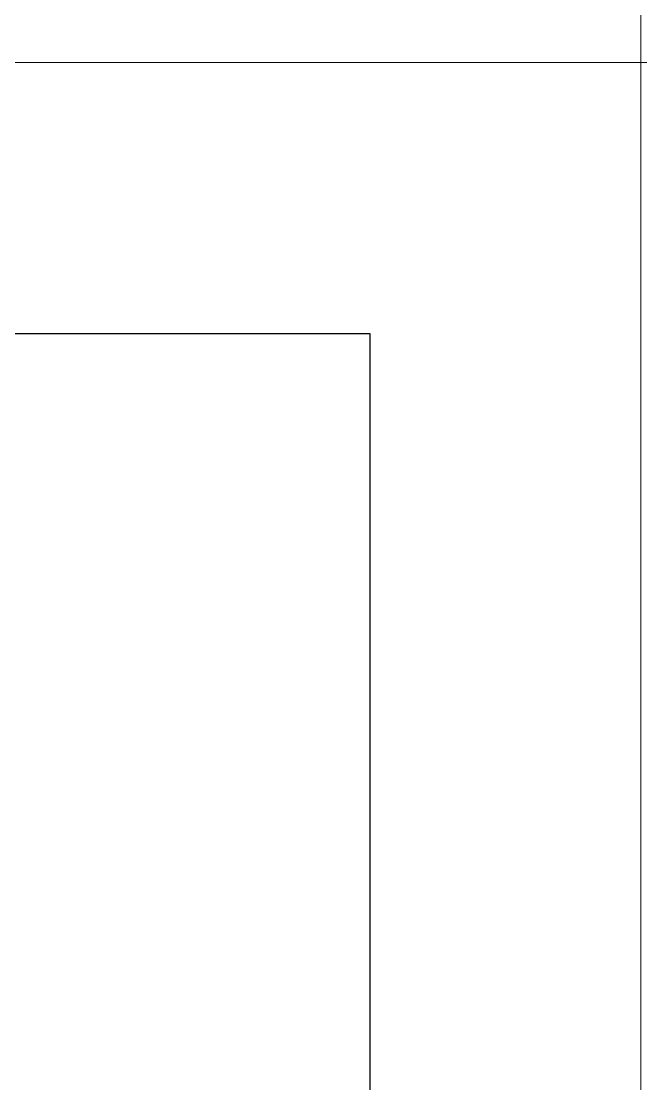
# Model space of a CAD drawing. Header units: inches. Extents: x 0 to 4744, y 0 to 4696.
# Drawn here: x 1411.7 to 1617.9, y 2408.3 to 2761.8 of the extents above; entities that cross this region are included whole.
import ezdxf

# ---------------------------------------------------------------- set-up
doc = ezdxf.new("R2010")
doc.units = ezdxf.units.IN
doc.header["$LTSCALE"] = 0.2
doc.header["$MEASUREMENT"] = 0
doc.layers.add('MS-LABL-1', color=142, linetype='Continuous', lineweight=13)
doc.layers.add('MS-LABL-2', color=30, linetype='Continuous', lineweight=25)

msp = doc.modelspace()

# ---------------------------------------------------------------- linework, layer by layer
at = {"layer": 'MS-LABL-1'}
for points in [[(863.96691, 3420.89588), (1617.88655, 3420.89588), (1617.88655, 2748.11597), (863.96691, 2748.11597)], [(1617.88655, 3420.89588), (2371.80619, 3420.89588), (2371.80619, 2748.11597), (1617.88655, 2748.11597)], [(863.96691, 2748.11597), (1617.88655, 2748.11597), (1617.88655, 2075.33606), (863.96691, 2075.33606)], [(1617.88655, 2748.11597), (2371.80619, 2748.11597), (2371.80619, 2075.33606), (1617.88655, 2075.33606)]]:
    msp.add_lwpolyline(points, close=True, dxfattribs=at)
at = {"layer": 'MS-LABL-2'}
msp.add_lwpolyline([(954.10325, 2657.97963), (1527.75022, 2657.97963), (1527.75022, 2165.47239), (954.10325, 2165.47239)], close=True, dxfattribs=at)

doc.saveas('drawing.dxf')
